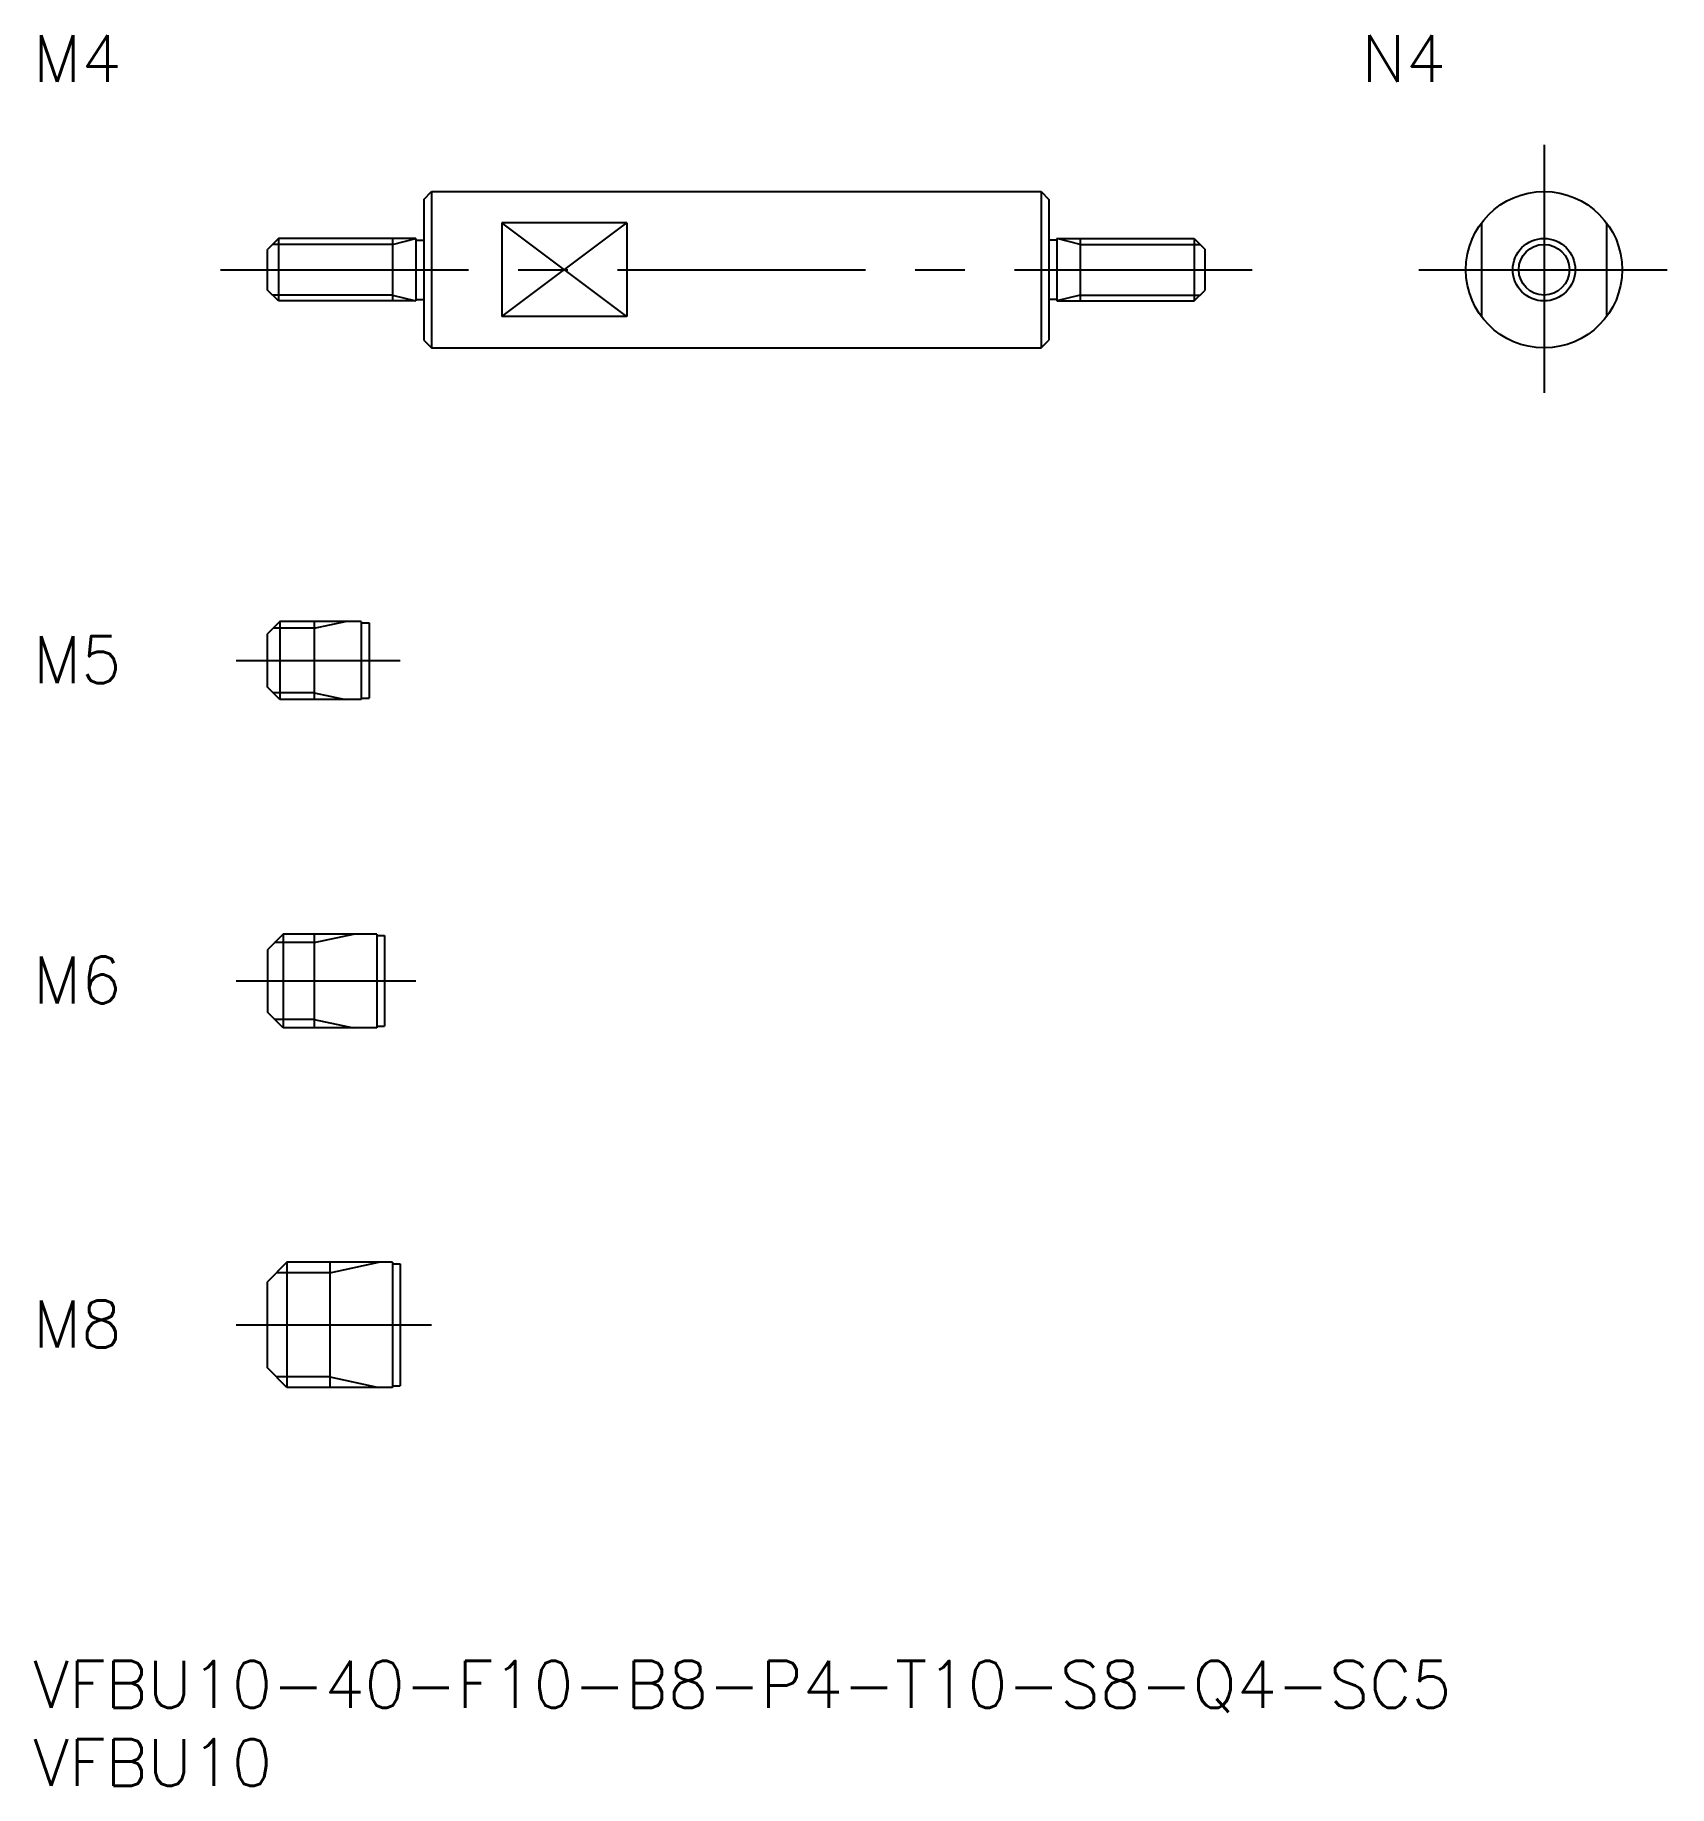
# Model space of a CAD drawing. Extents: x 0 to 105, y -8 to 104.
import ezdxf

# ---------------------------------------------------------------- set-up
doc = ezdxf.new("R2010")
doc.units = 0
doc.header["$LTSCALE"] = 0.5
doc.linetypes.add('CENTER', pattern=[50.8, 31.75, -6.35, 6.35, -6.35])
doc.linetypes.add('DASHED', pattern=[19.05, 12.7, -6.35])
for name, color, linetype in [('MSM_CENTER', 1, 'CENTER'), ('MSM_CONTINUOUS', 7, 'CONTINUOUS'), ('MSM_DASHED', 4, 'DASHED'), ('MSM_NARROW', 5, 'CONTINUOUS'), ('MSM_PART_NUMBER', 7, 'CONTINUOUS')]:
    doc.layers.add(name, color=color, linetype=linetype)
doc.styles.get("Standard").update_dxf_attribs({"font": 'txt.shx', "height": 1, "bigfont": 'bigfont.shx'})

# ---------------------------------------------------------------- blocks, each defined once
blk = doc.blocks.new('*U12')
at = {"layer": 'MSM_PART_NUMBER'}
blk.add_text('VFBU10-40-F10-B8-P4-T10-S8-Q4-SC5', height=3, dxfattribs=at).set_placement((0, -3))
blk = doc.blocks.new('*U13')
at = {"layer": 'MSM_PART_NUMBER'}
blk.add_text('VFBU10', height=3, dxfattribs=at).set_placement((0, -8))
blk = doc.blocks.new('*U14')
at = {"layer": 'MSM_PART_NUMBER'}
blk.add_text('M8', height=3, dxfattribs=at).set_placement((0, 20.06))
blk = doc.blocks.new('*U15')
at = {"layer": 'MSM_PART_NUMBER'}
blk.add_text('M6', height=3, dxfattribs=at).set_placement((0, 42.06))
blk = doc.blocks.new('*U16')
at = {"layer": 'MSM_PART_NUMBER'}
blk.add_text('M5', height=3, dxfattribs=at).set_placement((0, 62.56))
blk = doc.blocks.new('*U17')
at = {"layer": 'MSM_PART_NUMBER'}
blk.add_text('M4', height=3, dxfattribs=at).set_placement((0, 101.01))
blk = doc.blocks.new('*U18')
at = {"layer": 'MSM_PART_NUMBER'}
blk.add_text('N4', height=3, rotation=360, dxfattribs=at).set_placement((85, 101.01))

msp = doc.modelspace()

# ---------------------------------------------------------------- linework, layer by layer
at = {"layer": 'MSM_CENTER'}
for p, q in [((96.68, 97), (96.68, 81)), ((12, 89), (78, 89)), ((88.68, 89), (104.68, 89)), ((13, 64), (23.5, 64)), ((13, 43.5), (24.5, 43.5)), ((13, 21.5), (25.5, 21.5))]:
    msp.add_line(p, q, dxfattribs=at)
at = {"layer": 'MSM_CONTINUOUS'}
for p, q in [((25, 93.5), (25.5, 94)), ((25, 93.5), (25, 84.5)), ((25.5, 94), (64.5, 94)), ((25.5, 94), (25.5, 84)), ((64.5, 94), (64.5, 84)), ((64.5, 94), (65, 93.5)), ((65, 93.5), (65, 84.5)), ((30, 92), (30, 86)), ((38, 92), (30, 92)), ((38, 92), (38, 86)), ((15.7, 91), (15, 90.3)), ((24.5, 91), (15.7, 91)), ((15.7, 91), (15.7, 87)), ((23, 91), (23, 87)), ((24.5, 91), (24.5, 87)), ((24.5, 90.9), (25, 90.9)), ((65.5, 90.9), (65, 90.9)), ((65.5, 91), (74.3, 91)), ((65.5, 91), (65.5, 87)), ((67, 91), (67, 87)), ((74.3, 91), (75, 90.3)), ((74.3, 91), (74.3, 87)), ((15, 87.7), (15, 90.3)), ((75, 87.7), (75, 90.3)), ((15.7, 87), (15, 87.7)), ((74.3, 87), (75, 87.7)), ((24.5, 87), (15.7, 87)), ((24.5, 87.1), (25, 87.1)), ((65.5, 87.1), (65, 87.1)), ((65.5, 87), (74.3, 87)), ((38, 86), (30, 86)), ((25, 84.5), (25.5, 84)), ((64.5, 84), (65, 84.5)), ((25.5, 84), (64.5, 84)), ((15.8, 66.5), (15, 65.7)), ((21, 66.5), (15.8, 66.5)), ((15.8, 66.5), (15.8, 61.5)), ((18, 66.5), (18, 61.5)), ((21, 66.5), (21, 61.5)), ((21, 66.4), (21.5, 66.4)), ((21.5, 66.4), (21.5, 61.6)), ((15, 62.3), (15, 65.7)), ((15.8, 61.5), (15, 62.3)), ((21, 61.5), (15.8, 61.5)), ((21, 61.6), (21.5, 61.6)), ((16, 46.5), (15, 45.5)), ((22, 46.5), (16, 46.5)), ((16, 46.5), (16, 40.5)), ((18, 46.5), (18, 40.5)), ((22, 46.5), (22, 40.5)), ((22, 46.4), (22.5, 46.4)), ((22.5, 46.4), (22.5, 40.6)), ((15, 45.5), (15, 41.5)), ((16, 40.5), (15, 41.5)), ((22, 40.5), (16, 40.5)), ((22, 40.6), (22.5, 40.6)), ((16.25, 25.5), (15, 24.25)), ((23, 25.5), (16.25, 25.5)), ((16.25, 25.5), (16.25, 17.5)), ((19, 25.5), (19, 17.5)), ((23, 25.5), (23, 17.5)), ((23, 25.4), (23.5, 25.4)), ((23.5, 25.4), (23.5, 17.6)), ((15, 18.75), (15, 24.25)), ((16.25, 17.5), (15, 18.75)), ((23, 17.5), (16.25, 17.5)), ((23, 17.6), (23.5, 17.6))]:
    msp.add_line(p, q, dxfattribs=at)
for radius in [5, 2]:
    msp.add_circle((96.68, 89), radius, dxfattribs=at)
at = {"layer": 'MSM_DASHED'}
for p, q in [((92.68, 92), (92.68, 86)), ((100.68, 92), (100.68, 86))]:
    msp.add_line(p, q, dxfattribs=at)
at = {"layer": 'MSM_NARROW'}
for p, q in [((38, 86), (30, 92)), ((30, 86), (38, 92)), ((23, 90.62), (24.5, 91)), ((67, 90.62), (65.5, 91)), ((23, 90.62), (15.32, 90.62)), ((67, 90.62), (74.68, 90.62)), ((23, 87.38), (15.32, 87.38)), ((23, 87.38), (24.5, 87)), ((67, 87.38), (65.5, 87)), ((67, 87.38), (74.68, 87.38)), ((18, 66.07), (20, 66.5)), ((18, 66.07), (15.37, 66.07)), ((18, 61.93), (15.37, 61.93)), ((18, 61.93), (20, 61.5)), ((18, 45.96), (15.46, 45.96)), ((18, 45.96), (20.5, 46.5)), ((18, 41.04), (15.46, 41.04)), ((18, 41.04), (20.5, 40.5)), ((19, 24.82), (15.57, 24.82)), ((19, 24.82), (22.12, 25.5)), ((19, 18.18), (15.57, 18.18)), ((19, 18.18), (22.12, 17.5))]:
    msp.add_line(p, q, dxfattribs=at)
msp.add_circle((96.68, 89), 1.62, dxfattribs=at)

# ---------------------------------------------------------------- block references
at = {"layer": 'MSM_CONTINUOUS'}
for name in ['*U17', '*U18', '*U16', '*U15', '*U14', '*U12', '*U13']:
    msp.add_blockref(name, (0, 0), dxfattribs=at)

doc.saveas('drawing.dxf')
